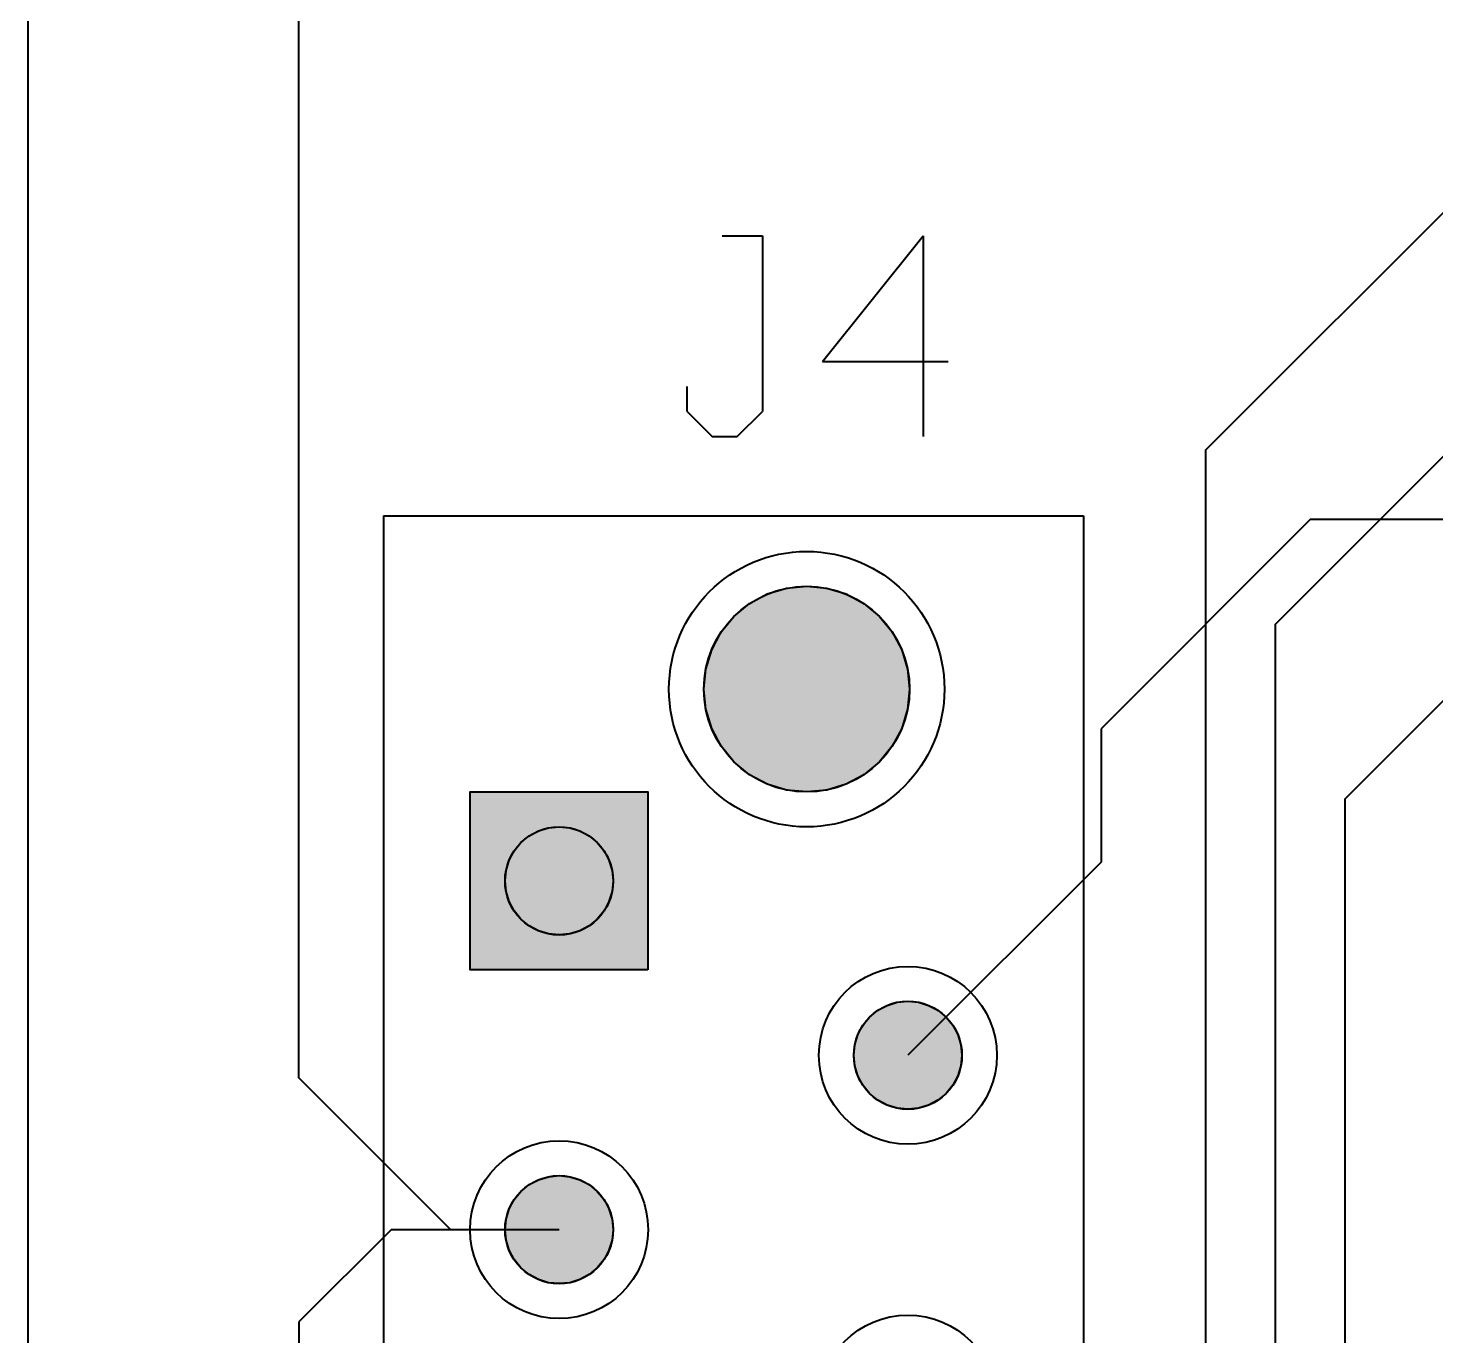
# Model space of a CAD drawing. Header units: millimetres. Extents: x 2 to 157, y 2 to 78.
# Drawn here: x 1.63 to 11.89, y 29.98 to 39.51 of the extents above; entities that cross this region are included whole.
import ezdxf

# ---------------------------------------------------------------- set-up
doc = ezdxf.new("R2010")
doc.units = ezdxf.units.MM
for name, color, linetype in [('bottom_copper', 7, 'Continuous'), ('bottom_silk', 7, 'Continuous'), ('drill_plated', 7, 'Continuous'), ('outline', 7, 'Continuous'), ('top_copper', 7, 'Continuous'), ('top_silk', 7, 'Continuous')]:
    doc.layers.add(name, color=color, linetype=linetype)

msp = doc.modelspace()

# ---------------------------------------------------------------- hatches: boundary and pattern name
at = {"layer": 'bottom_copper', "lineweight": 40}
for points in [[(8.04, 34.547), (7.997, 34.407), (7.928, 34.277), (7.835, 34.163), (7.721, 34.07), (7.592, 34.001), (7.451, 33.958), (7.305, 33.944), (7.159, 33.958), (7.018, 34.001), (6.889, 34.07), (6.775, 34.163), (6.682, 34.277), (6.613, 34.407), (6.57, 34.547), (6.556, 34.693), (6.57, 34.839), (6.613, 34.98), (6.682, 35.11), (6.775, 35.223), (6.889, 35.316), (7.018, 35.386), (7.159, 35.428), (7.305, 35.443), (7.451, 35.428), (7.592, 35.386), (7.721, 35.316), (7.835, 35.223), (7.928, 35.11), (7.997, 34.98), (8.04, 34.839), (8.054, 34.693), (8.04, 34.547)], [(6.149, 32.649), (4.854, 32.649), (4.854, 33.944), (6.149, 33.944), (6.149, 32.649)], [(5.888, 33.219), (5.865, 33.146), (5.829, 33.078), (5.78, 33.018), (5.72, 32.969), (5.652, 32.933), (5.579, 32.91), (5.502, 32.903), (5.425, 32.91), (5.351, 32.933), (5.283, 32.969), (5.223, 33.018), (5.174, 33.078), (5.138, 33.146), (5.116, 33.219), (5.108, 33.296), (5.116, 33.373), (5.138, 33.447), (5.174, 33.515), (5.223, 33.575), (5.283, 33.624), (5.351, 33.66), (5.425, 33.682), (5.502, 33.69), (5.579, 33.682), (5.652, 33.66), (5.72, 33.624), (5.78, 33.575), (5.829, 33.515), (5.865, 33.447), (5.888, 33.373), (5.895, 33.296), (5.888, 33.219)], [(8.428, 31.949), (8.405, 31.876), (8.369, 31.808), (8.32, 31.748), (8.26, 31.699), (8.192, 31.663), (8.119, 31.64), (8.042, 31.633), (7.965, 31.64), (7.891, 31.663), (7.823, 31.699), (7.763, 31.748), (7.714, 31.808), (7.678, 31.876), (7.656, 31.949), (7.648, 32.026), (7.656, 32.103), (7.678, 32.177), (7.714, 32.245), (7.763, 32.305), (7.823, 32.354), (7.891, 32.39), (7.965, 32.412), (8.042, 32.42), (8.119, 32.412), (8.192, 32.39), (8.26, 32.354), (8.32, 32.305), (8.369, 32.245), (8.405, 32.177), (8.428, 32.103), (8.435, 32.026), (8.428, 31.949)], [(5.888, 30.679), (5.865, 30.606), (5.829, 30.538), (5.78, 30.478), (5.72, 30.429), (5.652, 30.393), (5.579, 30.37), (5.502, 30.363), (5.425, 30.37), (5.351, 30.393), (5.283, 30.429), (5.223, 30.478), (5.174, 30.538), (5.138, 30.606), (5.116, 30.679), (5.108, 30.756), (5.116, 30.833), (5.138, 30.907), (5.174, 30.975), (5.223, 31.035), (5.283, 31.084), (5.351, 31.12), (5.425, 31.142), (5.502, 31.15), (5.579, 31.142), (5.652, 31.12), (5.72, 31.084), (5.78, 31.035), (5.829, 30.975), (5.865, 30.907), (5.888, 30.833), (5.895, 30.756), (5.888, 30.679)]]:
    msp.add_hatch(color=7, dxfattribs=at).paths.add_polyline_path(points, flags=0)
at = {"layer": 'drill_plated', "lineweight": 40}
for points in [[(8.04, 34.547), (7.997, 34.407), (7.928, 34.277), (7.835, 34.163), (7.721, 34.07), (7.592, 34.001), (7.451, 33.958), (7.305, 33.944), (7.159, 33.958), (7.018, 34.001), (6.889, 34.07), (6.775, 34.163), (6.682, 34.277), (6.613, 34.407), (6.57, 34.547), (6.556, 34.693), (6.57, 34.839), (6.613, 34.98), (6.682, 35.11), (6.775, 35.223), (6.889, 35.316), (7.018, 35.386), (7.159, 35.428), (7.305, 35.443), (7.451, 35.428), (7.592, 35.386), (7.721, 35.316), (7.835, 35.223), (7.928, 35.11), (7.997, 34.98), (8.04, 34.839), (8.054, 34.693), (8.04, 34.547)], [(5.888, 33.219), (5.865, 33.146), (5.829, 33.078), (5.78, 33.018), (5.72, 32.969), (5.652, 32.933), (5.579, 32.91), (5.502, 32.903), (5.425, 32.91), (5.351, 32.933), (5.283, 32.969), (5.223, 33.018), (5.174, 33.078), (5.138, 33.146), (5.116, 33.219), (5.108, 33.296), (5.116, 33.373), (5.138, 33.447), (5.174, 33.515), (5.223, 33.575), (5.283, 33.624), (5.351, 33.66), (5.425, 33.682), (5.502, 33.69), (5.579, 33.682), (5.652, 33.66), (5.72, 33.624), (5.78, 33.575), (5.829, 33.515), (5.865, 33.447), (5.888, 33.373), (5.895, 33.296), (5.888, 33.219)], [(8.428, 31.949), (8.405, 31.876), (8.369, 31.808), (8.32, 31.748), (8.26, 31.699), (8.192, 31.663), (8.119, 31.64), (8.042, 31.633), (7.965, 31.64), (7.891, 31.663), (7.823, 31.699), (7.763, 31.748), (7.714, 31.808), (7.678, 31.876), (7.656, 31.949), (7.648, 32.026), (7.656, 32.103), (7.678, 32.177), (7.714, 32.245), (7.763, 32.305), (7.823, 32.354), (7.891, 32.39), (7.965, 32.412), (8.042, 32.42), (8.119, 32.412), (8.192, 32.39), (8.26, 32.354), (8.32, 32.305), (8.369, 32.245), (8.405, 32.177), (8.428, 32.103), (8.435, 32.026), (8.428, 31.949)], [(5.888, 30.679), (5.865, 30.606), (5.829, 30.538), (5.78, 30.478), (5.72, 30.429), (5.652, 30.393), (5.579, 30.37), (5.502, 30.363), (5.425, 30.37), (5.351, 30.393), (5.283, 30.429), (5.223, 30.478), (5.174, 30.538), (5.138, 30.606), (5.116, 30.679), (5.108, 30.756), (5.116, 30.833), (5.138, 30.907), (5.174, 30.975), (5.223, 31.035), (5.283, 31.084), (5.351, 31.12), (5.425, 31.142), (5.502, 31.15), (5.579, 31.142), (5.652, 31.12), (5.72, 31.084), (5.78, 31.035), (5.829, 30.975), (5.865, 30.907), (5.888, 30.833), (5.895, 30.756), (5.888, 30.679)]]:
    msp.add_hatch(color=7, dxfattribs=at).paths.add_polyline_path(points, flags=0)
at = {"layer": 'top_copper', "lineweight": 40}
for points in [[(8.04, 34.547), (7.997, 34.407), (7.928, 34.277), (7.835, 34.163), (7.721, 34.07), (7.592, 34.001), (7.451, 33.958), (7.305, 33.944), (7.159, 33.958), (7.018, 34.001), (6.889, 34.07), (6.775, 34.163), (6.682, 34.277), (6.613, 34.407), (6.57, 34.547), (6.556, 34.693), (6.57, 34.839), (6.613, 34.98), (6.682, 35.11), (6.775, 35.223), (6.889, 35.316), (7.018, 35.386), (7.159, 35.428), (7.305, 35.443), (7.451, 35.428), (7.592, 35.386), (7.721, 35.316), (7.835, 35.223), (7.928, 35.11), (7.997, 34.98), (8.04, 34.839), (8.054, 34.693), (8.04, 34.547)], [(6.149, 32.649), (4.854, 32.649), (4.854, 33.944), (6.149, 33.944), (6.149, 32.649)], [(5.888, 33.219), (5.865, 33.146), (5.829, 33.078), (5.78, 33.018), (5.72, 32.969), (5.652, 32.933), (5.579, 32.91), (5.502, 32.903), (5.425, 32.91), (5.351, 32.933), (5.283, 32.969), (5.223, 33.018), (5.174, 33.078), (5.138, 33.146), (5.116, 33.219), (5.108, 33.296), (5.116, 33.373), (5.138, 33.447), (5.174, 33.515), (5.223, 33.575), (5.283, 33.624), (5.351, 33.66), (5.425, 33.682), (5.502, 33.69), (5.579, 33.682), (5.652, 33.66), (5.72, 33.624), (5.78, 33.575), (5.829, 33.515), (5.865, 33.447), (5.888, 33.373), (5.895, 33.296), (5.888, 33.219)], [(8.428, 31.949), (8.405, 31.876), (8.369, 31.808), (8.32, 31.748), (8.26, 31.699), (8.192, 31.663), (8.119, 31.64), (8.042, 31.633), (7.965, 31.64), (7.891, 31.663), (7.823, 31.699), (7.763, 31.748), (7.714, 31.808), (7.678, 31.876), (7.656, 31.949), (7.648, 32.026), (7.656, 32.103), (7.678, 32.177), (7.714, 32.245), (7.763, 32.305), (7.823, 32.354), (7.891, 32.39), (7.965, 32.412), (8.042, 32.42), (8.119, 32.412), (8.192, 32.39), (8.26, 32.354), (8.32, 32.305), (8.369, 32.245), (8.405, 32.177), (8.428, 32.103), (8.435, 32.026), (8.428, 31.949)], [(5.888, 30.679), (5.865, 30.606), (5.829, 30.538), (5.78, 30.478), (5.72, 30.429), (5.652, 30.393), (5.579, 30.37), (5.502, 30.363), (5.425, 30.37), (5.351, 30.393), (5.283, 30.429), (5.223, 30.478), (5.174, 30.538), (5.138, 30.606), (5.116, 30.679), (5.108, 30.756), (5.116, 30.833), (5.138, 30.907), (5.174, 30.975), (5.223, 31.035), (5.283, 31.084), (5.351, 31.12), (5.425, 31.142), (5.502, 31.15), (5.579, 31.142), (5.652, 31.12), (5.72, 31.084), (5.78, 31.035), (5.829, 30.975), (5.865, 30.907), (5.888, 30.833), (5.895, 30.756), (5.888, 30.679)]]:
    msp.add_hatch(color=7, dxfattribs=at).paths.add_polyline_path(points, flags=0)

# ---------------------------------------------------------------- linework, layer by layer
at = {"layer": 'bottom_copper', "color": 7, "lineweight": 40}
for p, q in [((10.211, 36.435), (12.497, 38.721)), ((10.719, 35.166), (13.259, 37.706)), ((11.227, 33.895), (14.021, 36.69)), ((10.211, 26.575), (10.211, 36.435)), ((10.719, 24.543), (10.719, 35.166)), ((4.854, 33.944), (6.149, 33.944)), ((4.854, 32.649), (4.854, 33.944)), ((6.149, 33.944), (6.149, 32.649)), ((11.227, 22.511), (11.227, 33.895)), ((6.149, 32.649), (4.854, 32.649)), ((4.278, 30.756), (3.607, 30.085)), ((5.502, 30.756), (4.278, 30.756)), ((3.607, 30.085), (3.607, 12.306))]:
    msp.add_line(p, q, dxfattribs=at)
for points in [[(8.04, 34.547), (7.997, 34.407), (7.928, 34.277), (7.835, 34.163), (7.721, 34.07), (7.592, 34.001), (7.451, 33.958), (7.305, 33.944), (7.159, 33.958), (7.018, 34.001), (6.889, 34.07), (6.775, 34.163), (6.682, 34.277), (6.613, 34.407), (6.57, 34.547), (6.556, 34.693), (6.57, 34.839), (6.613, 34.98), (6.682, 35.11), (6.775, 35.223), (6.889, 35.316), (7.018, 35.386), (7.159, 35.428), (7.305, 35.443), (7.451, 35.428), (7.592, 35.386), (7.721, 35.316), (7.835, 35.223), (7.928, 35.11), (7.997, 34.98), (8.04, 34.839), (8.054, 34.693), (8.04, 34.547)], [(6.149, 32.649), (4.854, 32.649), (4.854, 33.944), (6.149, 33.944), (6.149, 32.649)], [(5.888, 33.219), (5.865, 33.146), (5.829, 33.078), (5.78, 33.018), (5.72, 32.969), (5.652, 32.933), (5.579, 32.91), (5.502, 32.903), (5.425, 32.91), (5.351, 32.933), (5.283, 32.969), (5.223, 33.018), (5.174, 33.078), (5.138, 33.146), (5.116, 33.219), (5.108, 33.296), (5.116, 33.373), (5.138, 33.447), (5.174, 33.515), (5.223, 33.575), (5.283, 33.624), (5.351, 33.66), (5.425, 33.682), (5.502, 33.69), (5.579, 33.682), (5.652, 33.66), (5.72, 33.624), (5.78, 33.575), (5.829, 33.515), (5.865, 33.447), (5.888, 33.373), (5.895, 33.296), (5.888, 33.219)], [(8.428, 31.949), (8.405, 31.876), (8.369, 31.808), (8.32, 31.748), (8.26, 31.699), (8.192, 31.663), (8.119, 31.64), (8.042, 31.633), (7.965, 31.64), (7.891, 31.663), (7.823, 31.699), (7.763, 31.748), (7.714, 31.808), (7.678, 31.876), (7.656, 31.949), (7.648, 32.026), (7.656, 32.103), (7.678, 32.177), (7.714, 32.245), (7.763, 32.305), (7.823, 32.354), (7.891, 32.39), (7.965, 32.412), (8.042, 32.42), (8.119, 32.412), (8.192, 32.39), (8.26, 32.354), (8.32, 32.305), (8.369, 32.245), (8.405, 32.177), (8.428, 32.103), (8.435, 32.026), (8.428, 31.949)], [(5.888, 30.679), (5.865, 30.606), (5.829, 30.538), (5.78, 30.478), (5.72, 30.429), (5.652, 30.393), (5.579, 30.37), (5.502, 30.363), (5.425, 30.37), (5.351, 30.393), (5.283, 30.429), (5.223, 30.478), (5.174, 30.538), (5.138, 30.606), (5.116, 30.679), (5.108, 30.756), (5.116, 30.833), (5.138, 30.907), (5.174, 30.975), (5.223, 31.035), (5.283, 31.084), (5.351, 31.12), (5.425, 31.142), (5.502, 31.15), (5.579, 31.142), (5.652, 31.12), (5.72, 31.084), (5.78, 31.035), (5.829, 30.975), (5.865, 30.907), (5.888, 30.833), (5.895, 30.756), (5.888, 30.679)]]:
    msp.add_lwpolyline(points, close=True, dxfattribs=at)
for centre, major_axis in [((7.305, 34.693), (1.003, 0)), ((7.305, 34.693), (0.749, 0)), ((5.502, 33.296), (0.394, 0)), ((8.042, 32.026), (0.648, 0)), ((8.042, 32.026), (0.394, 0)), ((5.502, 30.756), (0.648, 0)), ((5.502, 30.756), (0.394, 0)), ((8.042, 29.486), (0.648, 0))]:
    msp.add_ellipse(centre, major_axis=major_axis, ratio=1, dxfattribs=at)
at = {"layer": 'bottom_silk', "color": 7, "lineweight": 40}
msp.add_line((1.635, 2.113), (1.635, 78.114), dxfattribs=at)
at = {"layer": 'drill_plated', "color": 7, "lineweight": 40}
for points in [[(8.04, 34.547), (7.997, 34.407), (7.928, 34.277), (7.835, 34.163), (7.721, 34.07), (7.592, 34.001), (7.451, 33.958), (7.305, 33.944), (7.159, 33.958), (7.018, 34.001), (6.889, 34.07), (6.775, 34.163), (6.682, 34.277), (6.613, 34.407), (6.57, 34.547), (6.556, 34.693), (6.57, 34.839), (6.613, 34.98), (6.682, 35.11), (6.775, 35.223), (6.889, 35.316), (7.018, 35.386), (7.159, 35.428), (7.305, 35.443), (7.451, 35.428), (7.592, 35.386), (7.721, 35.316), (7.835, 35.223), (7.928, 35.11), (7.997, 34.98), (8.04, 34.839), (8.054, 34.693), (8.04, 34.547)], [(5.888, 33.219), (5.865, 33.146), (5.829, 33.078), (5.78, 33.018), (5.72, 32.969), (5.652, 32.933), (5.579, 32.91), (5.502, 32.903), (5.425, 32.91), (5.351, 32.933), (5.283, 32.969), (5.223, 33.018), (5.174, 33.078), (5.138, 33.146), (5.116, 33.219), (5.108, 33.296), (5.116, 33.373), (5.138, 33.447), (5.174, 33.515), (5.223, 33.575), (5.283, 33.624), (5.351, 33.66), (5.425, 33.682), (5.502, 33.69), (5.579, 33.682), (5.652, 33.66), (5.72, 33.624), (5.78, 33.575), (5.829, 33.515), (5.865, 33.447), (5.888, 33.373), (5.895, 33.296), (5.888, 33.219)], [(8.428, 31.949), (8.405, 31.876), (8.369, 31.808), (8.32, 31.748), (8.26, 31.699), (8.192, 31.663), (8.119, 31.64), (8.042, 31.633), (7.965, 31.64), (7.891, 31.663), (7.823, 31.699), (7.763, 31.748), (7.714, 31.808), (7.678, 31.876), (7.656, 31.949), (7.648, 32.026), (7.656, 32.103), (7.678, 32.177), (7.714, 32.245), (7.763, 32.305), (7.823, 32.354), (7.891, 32.39), (7.965, 32.412), (8.042, 32.42), (8.119, 32.412), (8.192, 32.39), (8.26, 32.354), (8.32, 32.305), (8.369, 32.245), (8.405, 32.177), (8.428, 32.103), (8.435, 32.026), (8.428, 31.949)], [(5.888, 30.679), (5.865, 30.606), (5.829, 30.538), (5.78, 30.478), (5.72, 30.429), (5.652, 30.393), (5.579, 30.37), (5.502, 30.363), (5.425, 30.37), (5.351, 30.393), (5.283, 30.429), (5.223, 30.478), (5.174, 30.538), (5.138, 30.606), (5.116, 30.679), (5.108, 30.756), (5.116, 30.833), (5.138, 30.907), (5.174, 30.975), (5.223, 31.035), (5.283, 31.084), (5.351, 31.12), (5.425, 31.142), (5.502, 31.15), (5.579, 31.142), (5.652, 31.12), (5.72, 31.084), (5.78, 31.035), (5.829, 30.975), (5.865, 30.907), (5.888, 30.833), (5.895, 30.756), (5.888, 30.679)]]:
    msp.add_lwpolyline(points, close=True, dxfattribs=at)
for centre, major_axis in [((7.305, 34.693), (0.749, 0)), ((5.502, 33.296), (0.394, 0)), ((8.042, 32.026), (0.394, 0)), ((5.502, 30.756), (0.394, 0))]:
    msp.add_ellipse(centre, major_axis=major_axis, ratio=1, dxfattribs=at)
at = {"layer": 'outline', "color": 7, "lineweight": 40}
msp.add_line((1.635, 2.113), (1.635, 78.114), dxfattribs=at)
at = {"layer": 'top_copper', "color": 7, "lineweight": 40}
for p, q in [((3.607, 31.863), (3.607, 41.77)), ((10.973, 35.928), (9.449, 34.404)), ((55.559, 35.928), (10.973, 35.928)), ((9.449, 34.404), (9.449, 33.433)), ((4.854, 33.944), (6.149, 33.944)), ((4.854, 32.649), (4.854, 33.944)), ((6.149, 33.944), (6.149, 32.649)), ((9.449, 33.433), (8.042, 32.026)), ((6.149, 32.649), (4.854, 32.649)), ((4.714, 30.756), (3.607, 31.863)), ((5.502, 30.756), (4.714, 30.756))]:
    msp.add_line(p, q, dxfattribs=at)
for points in [[(8.04, 34.547), (7.997, 34.407), (7.928, 34.277), (7.835, 34.163), (7.721, 34.07), (7.592, 34.001), (7.451, 33.958), (7.305, 33.944), (7.159, 33.958), (7.018, 34.001), (6.889, 34.07), (6.775, 34.163), (6.682, 34.277), (6.613, 34.407), (6.57, 34.547), (6.556, 34.693), (6.57, 34.839), (6.613, 34.98), (6.682, 35.11), (6.775, 35.223), (6.889, 35.316), (7.018, 35.386), (7.159, 35.428), (7.305, 35.443), (7.451, 35.428), (7.592, 35.386), (7.721, 35.316), (7.835, 35.223), (7.928, 35.11), (7.997, 34.98), (8.04, 34.839), (8.054, 34.693), (8.04, 34.547)], [(6.149, 32.649), (4.854, 32.649), (4.854, 33.944), (6.149, 33.944), (6.149, 32.649)], [(5.888, 33.219), (5.865, 33.146), (5.829, 33.078), (5.78, 33.018), (5.72, 32.969), (5.652, 32.933), (5.579, 32.91), (5.502, 32.903), (5.425, 32.91), (5.351, 32.933), (5.283, 32.969), (5.223, 33.018), (5.174, 33.078), (5.138, 33.146), (5.116, 33.219), (5.108, 33.296), (5.116, 33.373), (5.138, 33.447), (5.174, 33.515), (5.223, 33.575), (5.283, 33.624), (5.351, 33.66), (5.425, 33.682), (5.502, 33.69), (5.579, 33.682), (5.652, 33.66), (5.72, 33.624), (5.78, 33.575), (5.829, 33.515), (5.865, 33.447), (5.888, 33.373), (5.895, 33.296), (5.888, 33.219)], [(8.428, 31.949), (8.405, 31.876), (8.369, 31.808), (8.32, 31.748), (8.26, 31.699), (8.192, 31.663), (8.119, 31.64), (8.042, 31.633), (7.965, 31.64), (7.891, 31.663), (7.823, 31.699), (7.763, 31.748), (7.714, 31.808), (7.678, 31.876), (7.656, 31.949), (7.648, 32.026), (7.656, 32.103), (7.678, 32.177), (7.714, 32.245), (7.763, 32.305), (7.823, 32.354), (7.891, 32.39), (7.965, 32.412), (8.042, 32.42), (8.119, 32.412), (8.192, 32.39), (8.26, 32.354), (8.32, 32.305), (8.369, 32.245), (8.405, 32.177), (8.428, 32.103), (8.435, 32.026), (8.428, 31.949)], [(5.888, 30.679), (5.865, 30.606), (5.829, 30.538), (5.78, 30.478), (5.72, 30.429), (5.652, 30.393), (5.579, 30.37), (5.502, 30.363), (5.425, 30.37), (5.351, 30.393), (5.283, 30.429), (5.223, 30.478), (5.174, 30.538), (5.138, 30.606), (5.116, 30.679), (5.108, 30.756), (5.116, 30.833), (5.138, 30.907), (5.174, 30.975), (5.223, 31.035), (5.283, 31.084), (5.351, 31.12), (5.425, 31.142), (5.502, 31.15), (5.579, 31.142), (5.652, 31.12), (5.72, 31.084), (5.78, 31.035), (5.829, 30.975), (5.865, 30.907), (5.888, 30.833), (5.895, 30.756), (5.888, 30.679)]]:
    msp.add_lwpolyline(points, close=True, dxfattribs=at)
for centre, major_axis in [((7.305, 34.693), (1.003, 0)), ((7.305, 34.693), (0.749, 0)), ((5.502, 33.296), (0.394, 0)), ((8.042, 32.026), (0.648, 0)), ((8.042, 32.026), (0.394, 0)), ((5.502, 30.756), (0.648, 0)), ((5.502, 30.756), (0.394, 0)), ((8.042, 29.486), (0.648, 0))]:
    msp.add_ellipse(centre, major_axis=major_axis, ratio=1, dxfattribs=at)
at = {"layer": 'top_silk', "color": 7, "lineweight": 40}
for p, q in [((1.635, 2.113), (1.635, 78.114)), ((6.69, 37.995), (6.982, 37.995)), ((6.982, 37.995), (6.982, 36.715)), ((7.421, 37.08), (8.153, 37.995)), ((8.153, 37.995), (8.153, 36.532)), ((7.421, 37.08), (8.336, 37.08)), ((6.434, 36.715), (6.434, 36.898)), ((6.434, 36.715), (6.617, 36.532)), ((6.799, 36.532), (6.982, 36.715)), ((6.617, 36.532), (6.799, 36.532)), ((4.222, 35.956), (9.322, 35.956)), ((4.222, 35.956), (4.222, 13.989)), ((9.322, 35.956), (9.322, 13.989))]:
    msp.add_line(p, q, dxfattribs=at)

doc.saveas('drawing.dxf')
